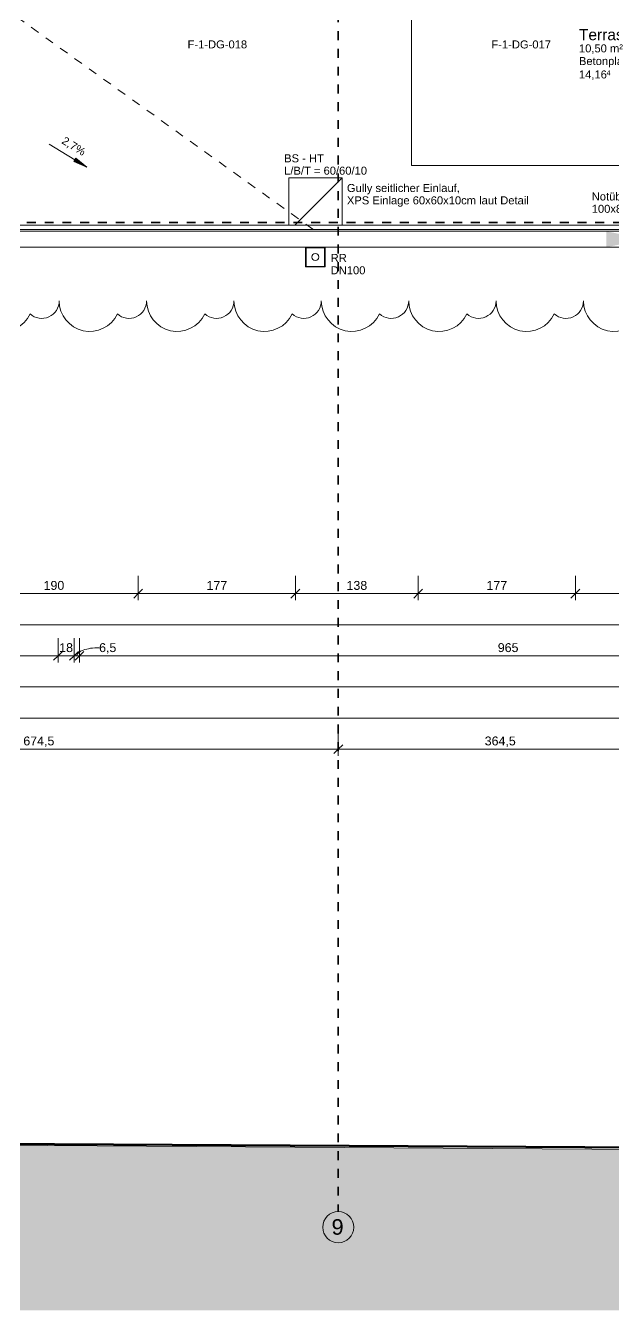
# Model space of a CAD drawing. Header units: metres. Extents: x 3.3 to 48.5, y 58.8 to 100.4.
# Drawn here: x 25.39 to 32.01, y 58.84 to 73.29 of the extents above; entities that cross this region are included whole.
import ezdxf

# ---------------------------------------------------------------- set-up
doc = ezdxf.new("R2010")
doc.units = ezdxf.units.M
doc.linetypes.add('Strich Punkt Mittel', pattern=[0.015875, 0.00635, -0.004763, 0, -0.004763])
doc.linetypes.add('Verdeckt', pattern=[0.003, 0.002, -0.001])
for name, color, linetype, lineweight in [('A-DETL-GENF_', 92, 'Continuous', 13), ('A-DETL-HDLN', 90, 'Verdeckt', 5), ('A-GLAZ-IDEN_', 152, 'Continuous', 9), ('A_2D', 7, 'Continuous', 13), ('A_Bemassung-50_', 4, 'Continuous', 9), ('A_Bemassung_', 4, 'Continuous', 9), ('A_Beschriftung_', 7, 'Continuous', 9), ('A_Bodenschlitz', 7, 'Continuous', 5), ('A_Decken', 8, 'Continuous', 13), ('A_Gelaender', 7, 'Continuous', 13), ('A_Grundstuecksgrenze', 5, 'Continuous', 70), ('A_Raeume', 7, 'Continuous', 13), ('A_Raeume_', 7, 'Continuous', 5), ('A_Raeume_Beschriftung_', 7, 'Continuous', 9), ('A_Raster_', 1, 'Continuous', 9), ('A_Waende', 7, 'Continuous', 13), ('G-ANNO-DIMS_', 111, 'Continuous', 9), ('G-ANNO-REVC_', 71, 'Continuous', 9), ('M-EQPM', 50, 'Continuous', 5), ('Text', 130, 'Continuous', 9)]:
    doc.layers.add(name, color=color, linetype=linetype, lineweight=lineweight)
doc.styles.add('Arial_1', font='arial.ttf', dxfattribs={"height": 0.175})
doc.styles.add('Arial_2', font='arial.ttf', dxfattribs={"height": 0.09})
doc.styles.add('Arial_3', font='arial.ttf', dxfattribs={"height": 0.125})
doc.styles.add('Arial_4', font='arial.ttf', dxfattribs={"height": 0.05849})
doc.styles.add('Arial_5', font='arial.ttf', dxfattribs={"height": 0.1})
doc.dimstyles.new('WGA-Bemaßung', dxfattribs={"dimscale": 0.3048, "dimtxt": 0.102026, "dimasz": 0.328084, "dimexe": 0.246063, "dimexo": 0.0625, "dimgap": 0.04101, "dimtad": 1, "dimdec": 1, "dimlfac": 100, "dimrnd": 0.5, "dimdsep": 46, "dimtxsty": 'Arial_5', "dimblk1": 'OBLIQUE', "dimblk2": 'OBLIQUE', "dimsah": 1, "dimcen": 0.09, "dimdle": 0.246063, "dimazin": 2, "dimtfac": 1, "dimtdec": 4, "dimtix": 1, "dimtmove": 0, "dimatfit": 3, "dimfxl": 0.656168, "dimfxlon": 1, "dimtvp": 1, "dimtolj": 1, "dimtzin": 0, "dimarcsym": 2})
doc.dimstyles.new('WGA-Bemaßung_1', dxfattribs={"dimscale": 0.3048, "dimtxt": 0.102026, "dimasz": 0.328084, "dimexe": 0.246063, "dimexo": 0.0625, "dimgap": 0.04101, "dimtad": 1, "dimdec": 1, "dimlfac": 100, "dimrnd": 0.5, "dimdsep": 46, "dimtxsty": 'Arial_5', "dimblk1": 'OBLIQUE', "dimblk2": 'OBLIQUE', "dimsah": 1, "dimcen": 0.09, "dimdle": 0.246063, "dimazin": 2, "dimtfac": 1, "dimtdec": 4, "dimtix": 1, "dimtmove": 1, "dimatfit": 3, "dimfxl": 0.656168, "dimfxlon": 1, "dimtvp": 1, "dimtolj": 1, "dimtzin": 0, "dimarcsym": 2})

# ---------------------------------------------------------------- blocks, each defined once
blk = doc.blocks.new('Typ des oberen Holms - Oberer Geländerholm_Innen_-3410094-263_PP_03DG_BT1')
at = {"layer": 'A_Gelaender', "lineweight": 5}
for p, q in [((42.483, 70.998), (7.843, 70.998)), ((7.893, 71.048), (42.433, 71.048))]:
    blk.add_line(p, q, dxfattribs=at)
blk = doc.blocks.new('Typ des oberen Holms - Oberer Geländerholm_Innen_-V1-263_PP_03DG_BT1')
at = {"layer": 'A_Gelaender', "lineweight": 5}
for p, q in [((42.483, 70.998), (7.843, 70.998)), ((42.433, 71.048), (7.893, 71.048))]:
    blk.add_line(p, q, dxfattribs=at)
blk = doc.blocks.new('HLS_Wasserfangkasten - HLS_Wasserfangkasten-10979366-263_PP_03DG_BT1')
at = {"layer": 'M-EQPM'}
for p, q in [((-0.11, 0.11), (-0.11, -0.11)), ((-0.105, -0.105), (-0.105, 0.105)), ((-0.105, 0.105), (0.105, 0.105)), ((0.105, 0.105), (0.105, -0.105)), ((0.11, -0.11), (0.11, 0.11)), ((-0.11, -0.11), (0.11, -0.11)), ((0.105, -0.105), (-0.105, -0.105))]:
    blk.add_line(p, q, dxfattribs=at)
for start, end in [(360, 180), (180, 360)]:
    blk.add_arc((0, 0), 0.04, start, end, dxfattribs=at)
blk = doc.blocks.new('Allg_BS - HKLS-11921154-263_PP_03DG_BT1')
at = {"layer": 'A_Bodenschlitz'}
for p, q in [((-0.299, -0.298), (-0.299, 0.232)), ((-0.299, 0.232), (0.301, 0.232)), ((-0.299, -0.298), (-0.299, 0.232)), ((-0.299, 0.232), (0.301, 0.232)), ((-0.229, -0.298), (0.301, 0.232)), ((-0.229, -0.298), (0.301, 0.232)), ((0.301, 0.232), (0.301, -0.298)), ((0.301, 0.232), (0.301, -0.298))]:
    blk.add_line(p, q, dxfattribs=at)
blk = doc.blocks.new('Allg_WD_rechteckig - Bau-11927121-263_PP_03DG_BT1')
at = {"layer": 'A-DETL-GENF_'}
for points in [[(0.125, -0.09), (0.575, 0), (0.125, 0.09)], [(1.025, -0.09), (1.025, 0.09), (0.575, 0)]]:
    blk.add_hatch(color=256, dxfattribs=at).paths.add_polyline_path(points)
blk = doc.blocks.new('Family - ___-3180367-263_PP_03DG_BT1')
at = {"layer": 'A_Grundstuecksgrenze'}
blk.add_line((3.628, 60.842), (34.721, 60.655), dxfattribs=at)
blk = doc.blocks.new('Raster - BS_Achse-112124-263_PP_03DG_BT1')
at = {"layer": 'A_Beschriftung_'}
blk.add_circle((0, 0), 0.0035, dxfattribs=at)
blk = doc.blocks.new('DIMBLOCK12-263_PP_03DG_BT1')
at = {"layer": 'A_Bemassung-50_', "transparency": 16777216}
for p, q in [((22.168, 65.152), (22.168, 65.352)), ((28.913, 65.152), (28.913, 65.352)), ((22.168, 65.152), (28.913, 65.152)), ((22.168, 65.152), (22.168, 65.077)), ((28.913, 65.152), (28.913, 65.077))]:
    blk.add_line(p, q, dxfattribs=at)
at = {"layer": 'A_Bemassung-50_', "lineweight": 35, "transparency": 16777216}
for p, q in [((22.168, 65.152), (22.218, 65.202)), ((28.913, 65.152), (28.963, 65.202)), ((22.168, 65.152), (22.118, 65.102)), ((28.913, 65.152), (28.863, 65.102))]:
    blk.add_line(p, q, dxfattribs=at)
at = {"layer": 'A_Bemassung-50_', "color": 0, "transparency": 16777216, "insert": (25.367, 65.294), "char_height": 0.1, "width": 0.41627, "attachment_point": 1, "line_spacing_factor": 0.941778, "style": 'Arial_5'}
blk.add_mtext('674,5', dxfattribs=at)
blk = doc.blocks.new('_Oblique')
at = {"color": 0, "linetype": 'ByBlock', "lineweight": -2}
blk.add_line((-0.5, -0.5), (0.5, 0.5), dxfattribs=at)
blk = doc.blocks.new('DIMBLOCK13-263_PP_03DG_BT1')
at = {"layer": 'A_Bemassung-50_', "transparency": 16777216}
for p, q in [((28.913, 65.152), (28.913, 65.352)), ((32.558, 65.152), (32.558, 65.352)), ((28.913, 65.152), (32.558, 65.152)), ((28.913, 65.152), (28.913, 65.077)), ((32.558, 65.152), (32.558, 65.077))]:
    blk.add_line(p, q, dxfattribs=at)
at = {"layer": 'A_Bemassung-50_', "lineweight": 35, "transparency": 16777216}
for p, q in [((28.913, 65.152), (28.963, 65.202)), ((32.558, 65.152), (32.608, 65.202)), ((28.913, 65.152), (28.863, 65.102)), ((32.558, 65.152), (32.508, 65.102))]:
    blk.add_line(p, q, dxfattribs=at)
at = {"layer": 'A_Bemassung-50_', "color": 0, "transparency": 16777216, "insert": (30.562, 65.294), "char_height": 0.1, "width": 0.41627, "attachment_point": 1, "line_spacing_factor": 0.941778, "style": 'Arial_5'}
blk.add_mtext('364,5', dxfattribs=at)
blk = doc.blocks.new('DIMBLOCK16-263_PP_03DG_BT1')
at = {"layer": 'A_Bemassung-50_', "transparency": 16777216}
for p, q in [((7.643, 65.502), (7.643, 65.702)), ((42.683, 65.502), (42.683, 65.702)), ((7.568, 65.502), (42.758, 65.502)), ((7.643, 65.502), (7.643, 65.427)), ((42.683, 65.502), (42.683, 65.427))]:
    blk.add_line(p, q, dxfattribs=at)
at = {"layer": 'A_Bemassung-50_', "lineweight": 35, "transparency": 16777216}
for p, q in [((7.643, 65.502), (7.593, 65.452)), ((7.643, 65.502), (7.693, 65.552)), ((42.683, 65.502), (42.633, 65.452)), ((42.683, 65.502), (42.733, 65.552))]:
    blk.add_line(p, q, dxfattribs=at)
at = {"layer": 'A_Bemassung-50_', "color": 0, "transparency": 16777216, "insert": (25.009, 65.644), "char_height": 0.1, "width": 0.36918, "attachment_point": 1, "line_spacing_factor": 0.941778, "style": 'Arial_5'}
blk.add_mtext('3504', dxfattribs=at)
blk = doc.blocks.new('DIMBLOCK18-263_PP_03DG_BT1')
at = {"layer": 'A_Bemassung-50_', "transparency": 16777216}
for p, q in [((10.883, 65.852), (10.883, 66.052)), ((39.443, 65.852), (39.443, 66.052)), ((10.883, 65.852), (39.443, 65.852)), ((10.883, 65.852), (10.883, 65.777)), ((39.443, 65.852), (39.443, 65.777))]:
    blk.add_line(p, q, dxfattribs=at)
at = {"layer": 'A_Bemassung-50_', "lineweight": 35, "transparency": 16777216}
for p, q in [((10.883, 65.852), (10.933, 65.902)), ((39.443, 65.852), (39.493, 65.902)), ((10.883, 65.852), (10.833, 65.802)), ((39.443, 65.852), (39.393, 65.802))]:
    blk.add_line(p, q, dxfattribs=at)
at = {"layer": 'A_Bemassung-50_', "color": 0, "transparency": 16777216, "insert": (25.009, 65.994), "char_height": 0.1, "width": 0.36918, "attachment_point": 1, "line_spacing_factor": 0.941778, "style": 'Arial_5'}
blk.add_mtext('2856', dxfattribs=at)
blk = doc.blocks.new('DIMBLOCK37-263_PP_03DG_BT1')
at = {"layer": 'A_Bemassung-50_', "transparency": 16777216}
for p, q in [((10.883, 66.552), (10.883, 66.752)), ((39.443, 66.552), (39.443, 66.752)), ((10.883, 66.552), (39.443, 66.552)), ((10.883, 66.552), (10.883, 66.477)), ((39.443, 66.552), (39.443, 66.477))]:
    blk.add_line(p, q, dxfattribs=at)
at = {"layer": 'A_Bemassung-50_', "lineweight": 35, "transparency": 16777216}
for p, q in [((10.883, 66.552), (10.833, 66.502)), ((10.883, 66.552), (10.933, 66.602)), ((39.443, 66.552), (39.393, 66.502)), ((39.443, 66.552), (39.493, 66.602))]:
    blk.add_line(p, q, dxfattribs=at)
at = {"layer": 'A_Bemassung-50_', "color": 0, "transparency": 16777216, "insert": (25.009, 66.694), "char_height": 0.1, "width": 0.36918, "attachment_point": 1, "line_spacing_factor": 0.941778, "style": 'Arial_5'}
blk.add_mtext('2856', dxfattribs=at)
blk = doc.blocks.new('DIMBLOCK109-263_PP_03DG_BT1')
at = {"layer": 'A_Bemassung-50_', "transparency": 16777216}
for p, q in [((15.428, 66.202), (15.428, 66.402)), ((25.758, 66.202), (25.758, 66.402)), ((15.428, 66.202), (25.758, 66.202)), ((15.428, 66.202), (15.428, 66.127)), ((25.758, 66.202), (25.758, 66.127))]:
    blk.add_line(p, q, dxfattribs=at)
at = {"layer": 'A_Bemassung-50_', "lineweight": 35, "transparency": 16777216}
for p, q in [((15.428, 66.202), (15.378, 66.152)), ((15.428, 66.202), (15.478, 66.252)), ((25.758, 66.202), (25.708, 66.152)), ((25.758, 66.202), (25.808, 66.252))]:
    blk.add_line(p, q, dxfattribs=at)
at = {"layer": 'A_Bemassung-50_', "color": 0, "transparency": 16777216, "insert": (20.439, 66.344), "char_height": 0.1, "width": 0.36918, "attachment_point": 1, "line_spacing_factor": 0.941778, "style": 'Arial_5'}
blk.add_mtext('1033', dxfattribs=at)
blk = doc.blocks.new('DIMBLOCK110-263_PP_03DG_BT1')
at = {"layer": 'A_Bemassung-50_', "transparency": 16777216}
for p, q in [((25.758, 66.202), (25.758, 66.402)), ((25.938, 66.202), (25.938, 66.402)), ((25.758, 66.202), (25.938, 66.202)), ((25.758, 66.202), (25.758, 66.127)), ((25.938, 66.202), (25.938, 66.127))]:
    blk.add_line(p, q, dxfattribs=at)
at = {"layer": 'A_Bemassung-50_', "lineweight": 35, "transparency": 16777216}
for p, q in [((25.758, 66.202), (25.708, 66.152)), ((25.758, 66.202), (25.808, 66.252)), ((25.938, 66.202), (25.888, 66.152)), ((25.938, 66.202), (25.988, 66.252))]:
    blk.add_line(p, q, dxfattribs=at)
at = {"layer": 'A_Bemassung-50_', "color": 0, "transparency": 16777216, "insert": (25.771, 66.344), "char_height": 0.1, "width": 0.18459, "attachment_point": 1, "line_spacing_factor": 0.941778, "style": 'Arial_5'}
blk.add_mtext('18', dxfattribs=at)
blk = doc.blocks.new('DIMBLOCK111-263_PP_03DG_BT1')
at = {"layer": 'A_Bemassung-50_', "transparency": 16777216}
for p, q in [((25.938, 66.202), (25.938, 66.402)), ((26, 66.202), (26, 66.402)), ((25.938, 66.202), (26, 66.202)), ((25.938, 66.202), (25.938, 66.127)), ((26, 66.202), (26, 66.127))]:
    blk.add_line(p, q, dxfattribs=at)
at = {"layer": 'A_Bemassung-50_', "lineweight": 35, "transparency": 16777216}
for p, q in [((25.938, 66.202), (25.888, 66.152)), ((25.938, 66.202), (25.988, 66.252)), ((26, 66.202), (25.95, 66.152)), ((26, 66.202), (26.05, 66.252))]:
    blk.add_line(p, q, dxfattribs=at)
at = {"layer": 'A_Bemassung-50_', "transparency": 16777216}
blk.add_ellipse((26.22, 66.202), major_axis=(0.251, 0), ratio=0.362409, start_param=1.570796, end_param=3.141593, dxfattribs=at)
at = {"layer": 'A_Bemassung-50_', "color": 0, "transparency": 16777216, "insert": (26.22, 66.344), "char_height": 0.1, "width": 0.23168, "attachment_point": 1, "line_spacing_factor": 0.941778, "style": 'Arial_5'}
blk.add_mtext('6,5', dxfattribs=at)
blk = doc.blocks.new('DIMBLOCK112-263_PP_03DG_BT1')
at = {"layer": 'A_Bemassung-50_', "transparency": 16777216}
for p, q in [((26, 66.202), (26, 66.402)), ((35.648, 66.202), (35.648, 66.402)), ((26, 66.202), (35.648, 66.202)), ((26, 66.202), (26, 66.127)), ((35.648, 66.202), (35.648, 66.127))]:
    blk.add_line(p, q, dxfattribs=at)
at = {"layer": 'A_Bemassung-50_', "lineweight": 35, "transparency": 16777216}
for p, q in [((26, 66.202), (25.95, 66.152)), ((26, 66.202), (26.05, 66.252)), ((35.648, 66.202), (35.598, 66.152)), ((35.648, 66.202), (35.698, 66.252))]:
    blk.add_line(p, q, dxfattribs=at)
at = {"layer": 'A_Bemassung-50_', "color": 0, "transparency": 16777216, "insert": (30.709, 66.344), "char_height": 0.1, "width": 0.27688, "attachment_point": 1, "line_spacing_factor": 0.941778, "style": 'Arial_5'}
blk.add_mtext('965', dxfattribs=at)
blk = doc.blocks.new('DIMBLOCK302-263_PP_03DG_BT1')
at = {"layer": 'A_Bemassung-50_', "transparency": 16777216}
for p, q in [((24.76, 66.902), (24.76, 67.102)), ((26.66, 66.902), (26.66, 67.102)), ((24.76, 66.902), (26.66, 66.902)), ((24.76, 66.902), (24.76, 66.827)), ((26.66, 66.902), (26.66, 66.827))]:
    blk.add_line(p, q, dxfattribs=at)
at = {"layer": 'A_Bemassung-50_', "lineweight": 35, "transparency": 16777216}
for p, q in [((24.76, 66.902), (24.81, 66.952)), ((26.66, 66.902), (26.71, 66.952)), ((24.76, 66.902), (24.71, 66.852)), ((26.66, 66.902), (26.61, 66.852))]:
    blk.add_line(p, q, dxfattribs=at)
at = {"layer": 'A_Bemassung-50_', "color": 0, "transparency": 16777216, "insert": (25.595, 67.044), "char_height": 0.1, "width": 0.27688, "attachment_point": 1, "line_spacing_factor": 0.941778, "style": 'Arial_5'}
blk.add_mtext('190', dxfattribs=at)
blk = doc.blocks.new('DIMBLOCK303-263_PP_03DG_BT1')
at = {"layer": 'A_Bemassung-50_', "transparency": 16777216}
for p, q in [((26.66, 66.902), (26.66, 67.102)), ((28.43, 66.902), (28.43, 67.102)), ((26.66, 66.902), (28.43, 66.902)), ((26.66, 66.902), (26.66, 66.827)), ((28.43, 66.902), (28.43, 66.827))]:
    blk.add_line(p, q, dxfattribs=at)
at = {"layer": 'A_Bemassung-50_', "lineweight": 35, "transparency": 16777216}
for p, q in [((26.66, 66.902), (26.71, 66.952)), ((28.43, 66.902), (28.48, 66.952)), ((26.66, 66.902), (26.61, 66.852)), ((28.43, 66.902), (28.38, 66.852))]:
    blk.add_line(p, q, dxfattribs=at)
at = {"layer": 'A_Bemassung-50_', "color": 0, "transparency": 16777216, "insert": (27.43, 67.044), "char_height": 0.1, "width": 0.27688, "attachment_point": 1, "line_spacing_factor": 0.941778, "style": 'Arial_5'}
blk.add_mtext('177', dxfattribs=at)
blk = doc.blocks.new('DIMBLOCK304-263_PP_03DG_BT1')
at = {"layer": 'A_Bemassung-50_', "transparency": 16777216}
for p, q in [((28.43, 66.902), (28.43, 67.102)), ((29.813, 66.902), (29.813, 67.102)), ((28.43, 66.902), (29.813, 66.902)), ((28.43, 66.902), (28.43, 66.827)), ((29.813, 66.902), (29.813, 66.827))]:
    blk.add_line(p, q, dxfattribs=at)
at = {"layer": 'A_Bemassung-50_', "lineweight": 35, "transparency": 16777216}
for p, q in [((28.43, 66.902), (28.48, 66.952)), ((29.813, 66.902), (29.863, 66.952)), ((28.43, 66.902), (28.38, 66.852)), ((29.813, 66.902), (29.763, 66.852))]:
    blk.add_line(p, q, dxfattribs=at)
at = {"layer": 'A_Bemassung-50_', "color": 0, "transparency": 16777216, "insert": (29.006, 67.044), "char_height": 0.1, "width": 0.27688, "attachment_point": 1, "line_spacing_factor": 0.941778, "style": 'Arial_5'}
blk.add_mtext('138', dxfattribs=at)
blk = doc.blocks.new('DIMBLOCK305-263_PP_03DG_BT1')
at = {"layer": 'A_Bemassung-50_', "transparency": 16777216}
for p, q in [((29.813, 66.902), (29.813, 67.102)), ((31.583, 66.902), (31.583, 67.102)), ((29.813, 66.902), (31.583, 66.902)), ((29.813, 66.902), (29.813, 66.827)), ((31.583, 66.902), (31.583, 66.827))]:
    blk.add_line(p, q, dxfattribs=at)
at = {"layer": 'A_Bemassung-50_', "lineweight": 35, "transparency": 16777216}
for p, q in [((29.813, 66.902), (29.863, 66.952)), ((31.583, 66.902), (31.633, 66.952)), ((29.813, 66.902), (29.763, 66.852)), ((31.583, 66.902), (31.533, 66.852))]:
    blk.add_line(p, q, dxfattribs=at)
at = {"layer": 'A_Bemassung-50_', "color": 0, "transparency": 16777216, "insert": (30.582, 67.044), "char_height": 0.1, "width": 0.27688, "attachment_point": 1, "line_spacing_factor": 0.941778, "style": 'Arial_5'}
blk.add_mtext('177', dxfattribs=at)
blk = doc.blocks.new('DIMBLOCK306-263_PP_03DG_BT1')
at = {"layer": 'A_Bemassung-50_', "transparency": 16777216}
for p, q in [((31.583, 66.902), (31.583, 67.102)), ((34.852, 66.902), (34.852, 67.102)), ((31.583, 66.902), (34.852, 66.902)), ((31.583, 66.902), (31.583, 66.827)), ((34.852, 66.902), (34.852, 66.827))]:
    blk.add_line(p, q, dxfattribs=at)
at = {"layer": 'A_Bemassung-50_', "lineweight": 35, "transparency": 16777216}
for p, q in [((31.583, 66.902), (31.633, 66.952)), ((34.852, 66.902), (34.902, 66.952)), ((31.583, 66.902), (31.533, 66.852)), ((34.852, 66.902), (34.802, 66.852))]:
    blk.add_line(p, q, dxfattribs=at)
at = {"layer": 'A_Bemassung-50_', "color": 0, "transparency": 16777216, "insert": (33.102, 67.044), "char_height": 0.1, "width": 0.27688, "attachment_point": 1, "line_spacing_factor": 0.941778, "style": 'Arial_5'}
blk.add_mtext('327', dxfattribs=at)
blk = doc.blocks.new('Family - ___-11922589-263_PP_03DG_BT1')
at = {"layer": 'G-ANNO-REVC_'}
for centre, radius, start, end in [((25.131, 70.195), 0.344, 180, 334.7912), ((25.574, 70.195), 0.197, 228.1897, 0), ((26.115, 70.195), 0.344, 180, 334.7912), ((26.558, 70.195), 0.197, 228.1897, 0), ((27.099, 70.195), 0.344, 180, 334.7912), ((27.542, 70.195), 0.197, 228.1897, 0), ((28.083, 70.195), 0.344, 180, 334.7912), ((28.525, 70.195), 0.197, 228.1897, 0), ((29.066, 70.195), 0.344, 180, 334.7912), ((29.509, 70.195), 0.197, 228.1897, 0), ((30.05, 70.195), 0.344, 180, 334.7912), ((30.493, 70.195), 0.197, 228.1897, 0), ((31.034, 70.195), 0.344, 180, 334.7912), ((31.477, 70.195), 0.197, 228.1897, 0), ((32.018, 70.195), 0.344, 180, 334.7912)]:
    blk.add_arc(centre, radius, start, end, dxfattribs=at)

msp = doc.modelspace()

# ---------------------------------------------------------------- hatches: boundary and pattern name
at = {"layer": 'A-DETL-GENF_'}
msp.add_hatch(color=253, dxfattribs=at).paths.add_polyline_path([(34.9031, 58.8389), (34.9031, 60.6296), (3.2658, 60.8443), (3.2658, 58.8389), (25.8902, 58.8389)])
at = {"layer": 'G-ANNO-DIMS_'}
msp.add_hatch(color=256, dxfattribs=at).paths.add_polyline_path([(26.0831, 71.6977), (25.9587, 71.7985), (25.9369, 71.7628)])

# ---------------------------------------------------------------- linework, layer by layer
at = {"layer": 'A-DETL-HDLN'}
msp.add_line((24.8063, 73.738), (28.6599, 70.978), dxfattribs=at)
at = {"layer": 'A_2D'}
for p, q in [((29.7382, 73.738), (29.7382, 71.718)), ((29.7382, 71.718), (34.9382, 71.718)), ((34.9031, 60.6296), (3.2658, 60.8443))]:
    msp.add_line(p, q, dxfattribs=at)
at = {"layer": 'A_Decken'}
for p, q in [((29.7382, 71.718), (29.7382, 73.738)), ((34.9382, 71.718), (29.7382, 71.718)), ((28.3578, 71.048), (28.3578, 71.578)), ((28.3578, 71.578), (28.9578, 71.578)), ((28.9578, 71.578), (28.9578, 71.048))]:
    msp.add_line(p, q, dxfattribs=at)
at = {"layer": 'A_Raeume', "color": 8, "linetype": 'Verdeckt'}
for p, q in [((29.7382, 73.738), (29.7382, 71.718)), ((29.7382, 71.718), (34.9047, 71.718))]:
    msp.add_line(p, q, dxfattribs=at)
at = {"layer": 'A_Raeume_', "flags": 128}
for points in [[(29.7382, 73.738), (24.7927, 73.738), (24.7927, 71.1858), (24.7927, 71.048), (42.4327, 71.048), (42.4327, 78.3005), (39.4427, 78.3005), (39.4427, 73.738), (34.9382, 73.738), (34.9382, 71.8558), (34.9382, 71.718), (34.8004, 71.718), (29.7382, 71.718)], [(34.9382, 73.738), (29.7382, 73.738), (29.7382, 71.718), (34.9382, 71.718)]]:
    msp.add_lwpolyline(points, close=True, dxfattribs=at)
at = {"layer": 'A_Raster_', "linetype": 'Strich Punkt Mittel', "lineweight": 35}
for p, q in [((28.9127, 94.2296), (28.9127, 59.9489)), ((3.8074, 71.078), (48.1215, 71.078))]:
    msp.add_line(p, q, dxfattribs=at)
at = {"layer": 'A_Waende'}
for p, q in [((7.8227, 70.978), (42.5027, 70.978)), ((42.6827, 70.798), (7.6427, 70.798))]:
    msp.add_line(p, q, dxfattribs=at)
at = {"layer": 'G-ANNO-DIMS_'}
for p, q in [((25.6569, 71.959), (26.0831, 71.6977)), ((25.9587, 71.7985), (25.9369, 71.7628)), ((25.9369, 71.7628), (26.0831, 71.6977)), ((26.0831, 71.6977), (25.9587, 71.7985))]:
    msp.add_line(p, q, dxfattribs=at)

# ---------------------------------------------------------------- block references
at = {"layer": 'A-DETL-GENF_'}
msp.add_blockref('Allg_WD_rechteckig - Bau-11927121-263_PP_03DG_BT1', (31.8056, 70.888), dxfattribs=at)
at = {"layer": 'A_2D'}
msp.add_blockref('Allg_BS - HKLS-11921154-263_PP_03DG_BT1', (28.6572, 71.3465), dxfattribs=at)
at = {"layer": 'A_Beschriftung_', "xscale": 49.99999999999998, "yscale": 49.99999999999998, "zscale": 49.99999999999998, "rotation": 180}
msp.add_blockref('Raster - BS_Achse-112124-263_PP_03DG_BT1', (28.9127, 59.7739), dxfattribs=at)
at = {"layer": 'A_Gelaender', "lineweight": 5}
for name in ['Typ des oberen Holms - Oberer Geländerholm_Innen_-3410094-263_PP_03DG_BT1', 'Typ des oberen Holms - Oberer Geländerholm_Innen_-V1-263_PP_03DG_BT1']:
    msp.add_blockref(name, (0, 0), dxfattribs=at)
at = {"layer": 'A_Grundstuecksgrenze'}
msp.add_blockref('Family - ___-3180367-263_PP_03DG_BT1', (0, 0), dxfattribs=at)
at = {"layer": 'G-ANNO-REVC_'}
msp.add_blockref('Family - ___-11922589-263_PP_03DG_BT1', (0, 0), dxfattribs=at)
at = {"layer": 'M-EQPM'}
msp.add_blockref('HLS_Wasserfangkasten - HLS_Wasserfangkasten-10979366-263_PP_03DG_BT1', (28.6549, 70.688), dxfattribs=at)

# ---------------------------------------------------------------- texts
at = {"layer": 'A-GLAZ-IDEN_', "char_height": 0.09, "width": 0.797679, "attachment_point": 1, "style": 'Arial_2'}
for s, insert in [('F-1-DG-018', (27.2163, 73.1253)), ('F-1-DG-017', (30.6375, 73.1247))]:
    msp.add_mtext(s, dxfattribs=dict(at, insert=insert))
at = {"layer": 'A_Beschriftung_', "attachment_point": 1}
for s, insert, char_height, width, style in [('BS - HT', (28.3037, 71.8436), 0.09, 0.529114, 'Arial_2'), ('L/B/T = 60/60/10', (28.3037, 71.7047), 0.09, 1.110337, 'Arial_2'), ('9', (28.8374, 59.8642), 0.175, 0.168354, 'Arial_1')]:
    msp.add_mtext(s, dxfattribs=dict(at, insert=insert, char_height=char_height, width=width, style=style))
at = {"layer": 'A_Raeume_Beschriftung_', "attachment_point": 1}
for s, insert, char_height, width, style in [('Terrasse', (31.6228, 73.2524), 0.125, 0.841772, 'Arial_3'), ('10,50 m²', (31.6228, 73.0804), 0.09, 0.58924, 'Arial_2'), ('Betonplatten', (31.6228, 72.9379), 0.09, 0.825738, 'Arial_2'), ('14,16', (31.6228, 72.787), 0.09, 0.376793, 'Arial_2'), ('4', (31.9337, 72.7888), 0.0585, 0.056118, 'Arial_4')]:
    msp.add_mtext(s, dxfattribs=dict(at, insert=insert, char_height=char_height, width=width, style=style))
at = {"layer": 'G-ANNO-DIMS_', "insert": (25.8377, 72.0488), "char_height": 0.09, "width": 0.342666, "attachment_point": 1, "rotation": 328.48344, "line_spacing_factor": 0.941778, "style": 'Arial_2'}
msp.add_mtext('2,7%', dxfattribs=at)
at = {"layer": 'Text', "color": 7, "char_height": 0.09, "attachment_point": 1, "style": 'Arial_2'}
for s, insert, width in [('Gully seitlicher Einlauf,', (29.0105, 71.5097), 1.455063), ('Notüberlauf', (31.767, 71.4145), 0.761603), ('XPS Einlage 60x60x10cm laut Detail', (29.0105, 71.3708), 2.38502), ('100x800 mm', (31.767, 71.2756), 0.861814), ('RR', (28.8274, 70.723), 0.216456), ('DN100', (28.8274, 70.5841), 0.468987)]:
    msp.add_mtext(s, dxfattribs=dict(at, insert=insert, width=width))

# ---------------------------------------------------------------- dimensions: what is measured, and where the dimension line sits
at = {"layer": 'A_Bemassung_'}
for base, p1, p2, override, picture, middle in [((26.6602, 66.9021), (24.7596, 67.1021), (26.6602, 67.1021), {"dimpost": '<>', "dimfxl": 1.900547}, 'DIMBLOCK302-263_PP_03DG_BT1', (25.7099, 66.9657)), ((28.4302, 66.9021), (26.6602, 67.1021), (28.4302, 67.1021), {"dimpost": '<>', "dimfxl": 1.77}, 'DIMBLOCK303-263_PP_03DG_BT1', (27.5452, 66.9648)), ((29.8125, 66.9021), (28.4302, 67.1021), (29.8125, 67.1021), {"dimpost": '<>', "dimfxl": 1.382371}, 'DIMBLOCK304-263_PP_03DG_BT1', (29.1214, 66.9657)), ((31.5825, 66.9021), (29.8125, 67.1021), (31.5825, 67.1021), {"dimpost": '<>', "dimfxl": 1.77}, 'DIMBLOCK305-263_PP_03DG_BT1', (30.6975, 66.9648)), ((34.8523, 66.9021), (31.5825, 67.1021), (34.8523, 67.1021), {"dimpost": '<>', "dimfxl": 3.269772}, 'DIMBLOCK306-263_PP_03DG_BT1', (33.2174, 66.9657)), ((39.4427, 66.5521), (10.8827, 66.7521), (39.4427, 66.7521), {"dimpost": '<>', "dimfxl": 28.56}, 'DIMBLOCK37-263_PP_03DG_BT1', (25.1627, 66.6157)), ((25.7577, 66.2021), (15.4277, 66.4021), (25.7577, 66.4021), {"dimpost": '<>', "dimfxl": 10.33}, 'DIMBLOCK109-263_PP_03DG_BT1', (20.5927, 66.2657)), ((25.9377, 66.2021), (25.7577, 66.4021), (25.9377, 66.4021), {"dimpost": '<>', "dimfxl": 0.18}, 'DIMBLOCK110-263_PP_03DG_BT1', (25.8477, 66.2657)), ((35.6476682485, 66.2021367349), (26.0001682485, 66.4021367349), (35.6476682485, 66.4021367349), {"dimpost": '<>', "dimfxl": 9.6475}, 'DIMBLOCK112-263_PP_03DG_BT1', (30.8239182485, 66.265694034)), ((39.4427, 65.8521), (10.8827, 66.0521), (39.4427, 66.0521), {"dimpost": '<>', "dimfxl": 28.56}, 'DIMBLOCK18-263_PP_03DG_BT1', (25.1627, 65.9157)), ((42.6827, 65.5021), (7.6427, 65.7021), (42.6827, 65.7021), {"dimpost": '<>', "dimfxl": 35.04}, 'DIMBLOCK16-263_PP_03DG_BT1', (25.1627, 65.5657)), ((28.9127, 65.1521), (22.1677, 65.3521), (28.9127, 65.3521), {"dimpost": '<>', "dimfxl": 6.745}, 'DIMBLOCK12-263_PP_03DG_BT1', (25.5402, 65.2157)), ((32.5577, 65.1521), (28.9127, 65.3521), (32.5577, 65.3521), {"dimpost": '<>', "dimfxl": 3.645}, 'DIMBLOCK13-263_PP_03DG_BT1', (30.7352, 65.2157))]:
    dim = msp.add_linear_dim(base=base, p1=p1, p2=p2, dimstyle='WGA-Bemaßung', override=override, dxfattribs=at)
    dim.commit()
    dim.dimension.update_dxf_attribs({"geometry": picture, "text_midpoint": middle})
dim = msp.add_linear_dim(base=(26.0001682485, 66.2021367349), p1=(25.9376682485, 66.4021367349), p2=(26.0001682485, 66.4021367349), dimstyle='WGA-Bemaßung_1', override={"dimpost": '<>', "dimfxl": 0.0625}, dxfattribs=at)
dim.commit()
dim.dimension.update_dxf_attribs({"geometry": 'DIMBLOCK111-263_PP_03DG_BT1', "text_midpoint": (26.3358036459, 66.2777930353), "dimtype": 160})

doc.saveas('drawing.dxf')
